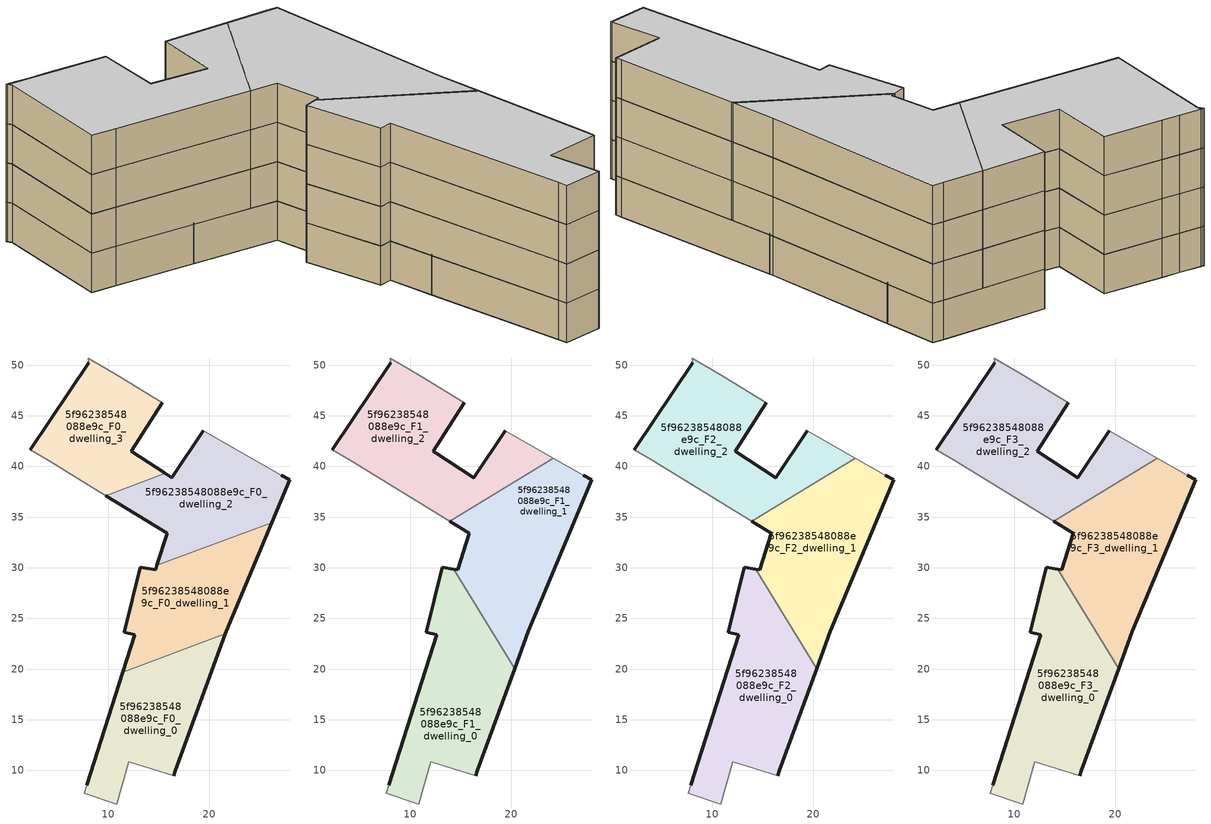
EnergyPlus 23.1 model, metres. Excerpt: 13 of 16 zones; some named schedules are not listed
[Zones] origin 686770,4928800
5f96238548088e9c_F0_dwelling_0
 floor ground (EU_floor_Construction): 16.47,9.49 16.65,9.99 21.59,23.48 11.48,19.71 7.92,8.53 7.66,7.75 10.86,6.69 12.07,10.88 z0
 wall outside (EU_wall_Construction): 7.92,8.53 11.48,19.71 / 21.59,23.48 16.65,9.99 16.47,9.49 z0:3
 wall adiabatic (EU_wall_Construction): 16.47,9.49 12.07,10.88 10.86,6.69 7.66,7.75 7.92,8.53 z0:3
 wall to 5f96238548088e9c_F0_dwelling_1 (EU_wall_Construction): 11.48,19.71 21.59,23.48 z0:3
5f96238548088e9c_F0_dwelling_1
 floor ground (EU_floor_Construction): 21.59,23.48 21.69,23.76 26.15,34.45 14.83,30.22 14.69,29.78 13.17,30.03 11.59,23.65 12.65,23.39 11.48,19.71 z0
 wall outside (EU_wall_Construction): 26.15,34.45 21.69,23.76 21.59,23.48 / 11.48,19.71 12.65,23.39 11.59,23.65 13.17,30.03 14.69,29.78 14.83,30.22 z0:3
 wall to 5f96238548088e9c_F0_dwelling_2 (EU_wall_Construction): 14.83,30.22 26.15,34.45 z0:3
5f96238548088e9c_F0_dwelling_2
 floor ground (EU_floor_Construction): 26.15,34.45 27.92,38.69 27.11,39.15 19.38,43.51 16.31,38.9 15.66,39.32 9.79,37.12 15.85,33.42 14.83,30.22 z0
 wall outside (EU_wall_Construction): 14.83,30.22 15.85,33.42 9.79,37.12 / 15.66,39.32 16.31,38.9 19.38,43.51 / 27.11,39.15 27.92,38.69 26.15,34.45 z0:3
 wall adiabatic (EU_wall_Construction): 19.38,43.51 27.11,39.15 z0:3
 wall to 5f96238548088e9c_F0_dwelling_3 (EU_wall_Construction): 9.79,37.12 15.66,39.32 z0:3
5f96238548088e9c_F0_dwelling_3
 floor ground (EU_floor_Construction): 15.66,39.32 12.27,41.51 15.35,46.27 11.14,48.83 9.83,49.63 8.31,50.55 8.07,50.7 8.08,50.22 2.34,41.67 4.1,40.6 9.79,37.12 z0
 wall outside (EU_wall_Construction): 15.35,46.27 12.27,41.51 15.66,39.32 / 2.34,41.67 8.08,50.22 z0:3
 wall adiabatic (EU_wall_Construction): 8.08,50.22 8.07,50.7 8.31,50.55 9.83,49.63 11.14,48.83 15.35,46.27 / 9.79,37.12 4.1,40.6 2.34,41.67 z0:3
5f96238548088e9c_F1_dwelling_0
 floor to 5f96238548088e9c_F0_dwelling_0 (EU_floor_Construction): 16.47,9.49 16.65,9.99 20.32,20.02 18.83,22.45 11.48,19.71 7.92,8.53 7.66,7.75 10.86,6.69 12.07,10.88 z3
 floor to 5f96238548088e9c_F0_dwelling_1 (EU_floor_Construction): 18.83,22.45 14.3,29.84 13.17,30.03 11.59,23.65 12.65,23.39 11.48,19.71 z3
 wall outside (EU_wall_Construction): 20.32,20.02 16.65,9.99 16.47,9.49 / 7.92,8.53 12.65,23.39 11.59,23.65 13.17,30.03 14.3,29.84 z3:6
 wall adiabatic (EU_wall_Construction): 16.47,9.49 12.07,10.88 10.86,6.69 7.66,7.75 7.92,8.53 z3:6
 wall to 5f96238548088e9c_F1_dwelling_1 (EU_wall_Construction): 14.3,29.84 20.32,20.02 z3:6
5f96238548088e9c_F1_dwelling_1
 floor to 5f96238548088e9c_F0_dwelling_0 (EU_floor_Construction): 20.32,20.02 21.59,23.48 18.83,22.45 z3
 floor to 5f96238548088e9c_F0_dwelling_1 (EU_floor_Construction): 21.69,23.76 26.15,34.45 14.83,30.22 14.69,29.78 14.3,29.84 18.83,22.45 21.59,23.48 z3
 floor to 5f96238548088e9c_F0_dwelling_2 (EU_floor_Construction): 26.15,34.45 27.92,38.69 27.11,39.15 24.13,40.83 13.94,34.59 15.85,33.42 14.83,30.22 z3
 wall outside (EU_wall_Construction): 27.11,39.15 27.92,38.69 21.69,23.76 20.32,20.02 / 14.3,29.84 14.69,29.78 15.85,33.42 13.94,34.58 z3:6
 wall adiabatic (EU_wall_Construction): 24.13,40.83 27.11,39.15 z3:6
 wall to 5f96238548088e9c_F1_dwelling_2 (EU_wall_Construction): 13.94,34.58 24.13,40.83 z3:6
5f96238548088e9c_F1_dwelling_2
 floor to 5f96238548088e9c_F0_dwelling_2 (EU_floor_Construction): 24.13,40.83 19.38,43.51 16.31,38.9 15.66,39.32 9.79,37.12 13.94,34.59 z3
 floor to 5f96238548088e9c_F0_dwelling_3 (EU_floor_Construction): 15.66,39.32 12.27,41.51 15.35,46.27 11.14,48.83 9.83,49.63 8.31,50.55 8.07,50.7 8.08,50.22 2.34,41.67 4.1,40.6 9.79,37.12 z3
 wall outside (EU_wall_Construction): 15.35,46.27 12.27,41.51 16.31,38.9 19.38,43.51 / 2.34,41.67 8.08,50.22 z3:6
 wall adiabatic (EU_wall_Construction): 8.08,50.22 8.07,50.7 8.31,50.55 9.83,49.63 11.14,48.83 15.35,46.27 / 19.38,43.51 24.13,40.83 / 13.94,34.58 4.1,40.6 2.34,41.67 z3:6
5f96238548088e9c_F2_dwelling_0
 floor to 5f96238548088e9c_F1_dwelling_0 (EU_floor_Construction): 16.47,9.49 16.65,9.99 20.32,20.02 14.3,29.84 13.17,30.03 11.59,23.65 12.65,23.39 7.92,8.53 7.66,7.75 10.86,6.69 12.07,10.88 z6
 wall outside (EU_wall_Construction): 20.32,20.02 16.65,9.99 16.47,9.49 / 7.92,8.53 12.65,23.39 11.59,23.65 13.17,30.03 14.3,29.84 z6:9
 wall adiabatic (EU_wall_Construction): 16.47,9.49 12.07,10.88 10.86,6.69 7.66,7.75 7.92,8.53 z6:9
 wall to 5f96238548088e9c_F2_dwelling_1 (EU_wall_Construction): 14.3,29.84 20.32,20.02 z6:9
5f96238548088e9c_F2_dwelling_1
 floor to 5f96238548088e9c_F1_dwelling_1 (EU_floor_Construction): 21.69,23.76 27.92,38.69 27.11,39.15 24.13,40.83 13.94,34.58 15.85,33.42 14.69,29.78 14.3,29.84 20.32,20.02 z6
 wall outside (EU_wall_Construction): 27.11,39.15 27.92,38.69 21.69,23.76 20.32,20.02 / 14.3,29.84 14.69,29.78 15.85,33.42 13.94,34.58 z6:9
 wall adiabatic (EU_wall_Construction): 24.13,40.83 27.11,39.15 z6:9
 wall to 5f96238548088e9c_F2_dwelling_2 (EU_wall_Construction): 13.94,34.58 24.13,40.83 z6:9
5f96238548088e9c_F2_dwelling_2
 floor to 5f96238548088e9c_F1_dwelling_2 (EU_floor_Construction): 24.13,40.83 19.38,43.51 16.31,38.9 12.27,41.51 15.35,46.27 11.14,48.83 9.83,49.63 8.31,50.55 8.07,50.7 8.08,50.22 2.34,41.67 4.1,40.6 13.94,34.58 z6
 wall outside (EU_wall_Construction): 15.35,46.27 12.27,41.51 16.31,38.9 19.38,43.51 / 2.34,41.67 8.08,50.22 z6:9
 wall adiabatic (EU_wall_Construction): 8.08,50.22 8.07,50.7 8.31,50.55 9.83,49.63 11.14,48.83 15.35,46.27 / 19.38,43.51 24.13,40.83 / 13.94,34.58 4.1,40.6 2.34,41.67 z6:9
5f96238548088e9c_F3_dwelling_0
 floor to 5f96238548088e9c_F2_dwelling_0 (EU_floor_Construction): 16.47,9.49 16.65,9.99 20.32,20.02 14.3,29.84 13.17,30.03 11.59,23.65 12.65,23.39 7.92,8.53 7.66,7.75 10.86,6.69 12.07,10.88 z9
 wall outside (EU_wall_Construction): 20.32,20.02 16.65,9.99 16.47,9.49 / 7.92,8.53 12.65,23.39 11.59,23.65 13.17,30.03 14.3,29.84 z9:12
 wall adiabatic (EU_wall_Construction): 16.47,9.49 12.07,10.88 10.86,6.69 7.66,7.75 7.92,8.53 z9:12
 wall to 5f96238548088e9c_F3_dwelling_1 (EU_wall_Construction): 14.3,29.84 20.32,20.02 z9:12
 ceiling to 5f96238548088e9c_F4_dwelling_0 (EU_floor_Construction): 14.3,29.84 20.32,20.02 16.65,9.99 16.47,9.49 12.07,10.88 10.86,6.69 7.66,7.75 7.92,8.53 12.65,23.39 11.59,23.65 13.17,30.03 z12
5f96238548088e9c_F3_dwelling_1
 floor to 5f96238548088e9c_F2_dwelling_1 (EU_floor_Construction): 21.69,23.76 27.92,38.69 27.11,39.15 24.13,40.83 13.94,34.58 15.85,33.42 14.69,29.78 14.3,29.84 20.32,20.02 z9
 wall outside (EU_wall_Construction): 27.11,39.15 27.92,38.69 21.69,23.76 20.32,20.02 / 14.3,29.84 14.69,29.78 15.85,33.42 13.94,34.58 z9:12
 wall adiabatic (EU_wall_Construction): 24.13,40.83 27.11,39.15 z9:12
 wall to 5f96238548088e9c_F3_dwelling_2 (EU_wall_Construction): 13.94,34.58 24.13,40.83 z9:12
 ceiling to 5f96238548088e9c_F4_dwelling_1 (EU_floor_Construction): 27.11,39.15 27.92,38.69 21.69,23.76 20.32,20.02 14.3,29.84 14.69,29.78 15.85,33.42 13.94,34.58 24.13,40.83 z12
5f96238548088e9c_F3_dwelling_2
 floor to 5f96238548088e9c_F2_dwelling_2 (EU_floor_Construction): 24.13,40.83 19.38,43.51 16.31,38.9 12.27,41.51 15.35,46.27 11.14,48.83 9.83,49.63 8.31,50.55 8.07,50.7 8.08,50.22 2.34,41.67 4.1,40.6 13.94,34.58 z9
 wall outside (EU_wall_Construction): 15.35,46.27 12.27,41.51 16.31,38.9 19.38,43.51 / 2.34,41.67 8.08,50.22 z9:12
 wall adiabatic (EU_wall_Construction): 8.08,50.22 8.07,50.7 8.31,50.55 9.83,49.63 11.14,48.83 15.35,46.27 / 19.38,43.51 24.13,40.83 / 13.94,34.58 4.1,40.6 2.34,41.67 z9:12
 ceiling to 5f96238548088e9c_F4_dwelling_2 (EU_floor_Construction): 19.38,43.51 24.13,40.83 13.94,34.58 4.1,40.6 2.34,41.67 8.08,50.22 8.07,50.7 8.31,50.55 9.83,49.63 11.14,48.83 15.35,46.27 12.27,41.51 16.31,38.9 z12
[Building]
EU S2 Campaign: North Axis=0; Terrain=City; Solar Distribution=FullExterior
[Site:Location]
Bologna: Latitude=44.5; Longitude=11.25; Time Zone=1; Elevation=37
[SizingPeriod:WeatherFileDays]
AnnualSizingPeriod: Begin Month=1; Begin Day of Month=1; End Month=12; End Day of Month=31; Day of Week for Start Day=Monday; Use Weather File Daylight Saving Period=No; Use Weather File Rain and Snow Indicators=No
[MATERIAL]
EU_InternalMass_Material: Roughness=MediumRough; Thickness=0.1; Conductivity=1; Density=1800; Specific Heat=900; Thermal Absorptance=0.9; Solar Absorptance=0.7; Visible Absorptance=0.7
[MATERIAL:NOMASS] Roughness=MediumRough; Thermal Absorptance=0.9; Solar Absorptance=0.7; Visible Absorptance=0.7
Name | Thermal Resistance
EU_wall_NoMass | 0.905828
EU_floor_NoMass | 0.67114
[CONSTRUCTION]
EU_wall_Construction: EU_wall_NoMass
EU_floor_Construction: EU_floor_NoMass
EU_InternalMass_Construction: EU_InternalMass_Material
[ZONE] Type=1; Multiplier=1; Ceiling Height=autocalculate; Floor Area=autocalculate; Part of Total Floor Area=Yes
Name | Volume
5f96238548088e9c_F0_dwelling_0 | 323.219
5f96238548088e9c_F1_dwelling_0 | 430.934
5f96238548088e9c_F2_dwelling_0; 5f96238548088e9c_F3_dwelling_0 | 430.953
5f96238548088e9c_F0_dwelling_1 | 323.791
5f96238548088e9c_F1_dwelling_1 | 430.958
5f96238548088e9c_F2_dwelling_1; 5f96238548088e9c_F3_dwelling_1 | 430.966
5f96238548088e9c_F0_dwelling_2 | 345.562
5f96238548088e9c_F1_dwelling_2 | 430.935
5f96238548088e9c_F2_dwelling_2; 5f96238548088e9c_F3_dwelling_2 | 430.944
5f96238548088e9c_F0_dwelling_3 | 300.27
[INTERNALMASS] Construction=EU_InternalMass_Construction
Name | Zone or ZoneList | Surface Area
5f96238548088e9c_F0_dwelling_0_EU_InternalMass | 5f96238548088e9c_F0_dwelling_0 | 107.74
5f96238548088e9c_F0_dwelling_1_EU_InternalMass | 5f96238548088e9c_F0_dwelling_1 | 107.93
5f96238548088e9c_F0_dwelling_2_EU_InternalMass | 5f96238548088e9c_F0_dwelling_2 | 115.188
5f96238548088e9c_F0_dwelling_3_EU_InternalMass | 5f96238548088e9c_F0_dwelling_3 | 100.09
5f96238548088e9c_F1_dwelling_0_EU_InternalMass | 5f96238548088e9c_F1_dwelling_0 | 143.649
5f96238548088e9c_F1_dwelling_1_EU_InternalMass | 5f96238548088e9c_F1_dwelling_1 | 143.654
5f96238548088e9c_F1_dwelling_2_EU_InternalMass | 5f96238548088e9c_F1_dwelling_2 | 143.648
5f96238548088e9c_F2_dwelling_0_EU_InternalMass | 5f96238548088e9c_F2_dwelling_0 | 143.649
5f96238548088e9c_F2_dwelling_1_EU_InternalMass | 5f96238548088e9c_F2_dwelling_1 | 143.654
5f96238548088e9c_F2_dwelling_2_EU_InternalMass | 5f96238548088e9c_F2_dwelling_2 | 143.648
5f96238548088e9c_F3_dwelling_0_EU_InternalMass | 5f96238548088e9c_F3_dwelling_0 | 143.649
5f96238548088e9c_F3_dwelling_1_EU_InternalMass | 5f96238548088e9c_F3_dwelling_1 | 143.654
5f96238548088e9c_F3_dwelling_2_EU_InternalMass | 5f96238548088e9c_F3_dwelling_2 | 143.648
[OTHEREQUIPMENT] Fuel Type=Electricity; Design Level Calculation Method=Watts/Area; Power per Zone Floor Area=1; Fraction Latent=0; Fraction Radiant=0; Fraction Lost=0; Carbon Dioxide Generation Rate=0; EndUse Subcategory=EU_Step8_InternalGains
Name | Zone or ZoneList or Space or SpaceList | Schedule
EU_Step8_InternalGain_5f96238548088e9c_F0_dwelling_0_f000 | 5f96238548088e9c_F0_dwelling_0 | EU_Step8_GainSchedule_5f96238548088e9c_F0_dwelling_0_f000
EU_Step8_InternalGain_5f96238548088e9c_F0_dwelling_1_f000 | 5f96238548088e9c_F0_dwelling_1 | EU_Step8_GainSchedule_5f96238548088e9c_F0_dwelling_1_f000
EU_Step8_InternalGain_5f96238548088e9c_F0_dwelling_2_f000 | 5f96238548088e9c_F0_dwelling_2 | EU_Step8_GainSchedule_5f96238548088e9c_F0_dwelling_2_f000
EU_Step8_InternalGain_5f96238548088e9c_F0_dwelling_3_f000 | 5f96238548088e9c_F0_dwelling_3 | EU_Step8_GainSchedule_5f96238548088e9c_F0_dwelling_3_f000
EU_Step8_InternalGain_5f96238548088e9c_F1_dwelling_0_f000 | 5f96238548088e9c_F1_dwelling_0 | EU_Step8_GainSchedule_5f96238548088e9c_F1_dwelling_0_f000
EU_Step8_InternalGain_5f96238548088e9c_F1_dwelling_1_f000 | 5f96238548088e9c_F1_dwelling_1 | EU_Step8_GainSchedule_5f96238548088e9c_F1_dwelling_1_f000
EU_Step8_InternalGain_5f96238548088e9c_F1_dwelling_2_f000 | 5f96238548088e9c_F1_dwelling_2 | EU_Step8_GainSchedule_5f96238548088e9c_F1_dwelling_2_f000
EU_Step8_InternalGain_5f96238548088e9c_F2_dwelling_0_f000 | 5f96238548088e9c_F2_dwelling_0 | EU_Step8_GainSchedule_5f96238548088e9c_F2_dwelling_0_f000
EU_Step8_InternalGain_5f96238548088e9c_F2_dwelling_1_f000 | 5f96238548088e9c_F2_dwelling_1 | EU_Step8_GainSchedule_5f96238548088e9c_F2_dwelling_1_f000
EU_Step8_InternalGain_5f96238548088e9c_F2_dwelling_2_f000 | 5f96238548088e9c_F2_dwelling_2 | EU_Step8_GainSchedule_5f96238548088e9c_F2_dwelling_2_f000
EU_Step8_InternalGain_5f96238548088e9c_F3_dwelling_0_f000 | 5f96238548088e9c_F3_dwelling_0 | EU_Step8_GainSchedule_5f96238548088e9c_F3_dwelling_0_f000
EU_Step8_InternalGain_5f96238548088e9c_F3_dwelling_1_f000 | 5f96238548088e9c_F3_dwelling_1 | EU_Step8_GainSchedule_5f96238548088e9c_F3_dwelling_1_f000
EU_Step8_InternalGain_5f96238548088e9c_F3_dwelling_2_f000 | 5f96238548088e9c_F3_dwelling_2 | EU_Step8_GainSchedule_5f96238548088e9c_F3_dwelling_2_f000
[ZONEVENTILATION:DESIGNFLOWRATE] Schedule=EU_AlwaysOn; Design Flow Rate Calculation Method=AirChanges/Hour; Air Changes per Hour=0.73129; Ventilation Type=Natural; Fan Pressure Rise=0; Fan Total Efficiency=1; Constant Term Coefficient=1; Temperature Term Coefficient=0; Velocity Term Coefficient=0; Velocity Squared Term Coefficient=0; Minimum Indoor Temperature=-100; Maximum Indoor Temperature=100; Delta Temperature=-100; Minimum Outdoor Temperature=-100; Maximum Outdoor Temperature=100; Maximum Wind Speed=40
Name | Zone or ZoneList or Space or SpaceList
EU_ConstantAir_5f96238548088e9c_F0_dwelling_0 | 5f96238548088e9c_F0_dwelling_0
EU_ConstantAir_5f96238548088e9c_F0_dwelling_1 | 5f96238548088e9c_F0_dwelling_1
EU_ConstantAir_5f96238548088e9c_F0_dwelling_2 | 5f96238548088e9c_F0_dwelling_2
EU_ConstantAir_5f96238548088e9c_F0_dwelling_3 | 5f96238548088e9c_F0_dwelling_3
EU_ConstantAir_5f96238548088e9c_F1_dwelling_0 | 5f96238548088e9c_F1_dwelling_0
EU_ConstantAir_5f96238548088e9c_F1_dwelling_1 | 5f96238548088e9c_F1_dwelling_1
EU_ConstantAir_5f96238548088e9c_F1_dwelling_2 | 5f96238548088e9c_F1_dwelling_2
EU_ConstantAir_5f96238548088e9c_F2_dwelling_0 | 5f96238548088e9c_F2_dwelling_0
EU_ConstantAir_5f96238548088e9c_F2_dwelling_1 | 5f96238548088e9c_F2_dwelling_1
EU_ConstantAir_5f96238548088e9c_F2_dwelling_2 | 5f96238548088e9c_F2_dwelling_2
EU_ConstantAir_5f96238548088e9c_F3_dwelling_0 | 5f96238548088e9c_F3_dwelling_0
EU_ConstantAir_5f96238548088e9c_F3_dwelling_1 | 5f96238548088e9c_F3_dwelling_1
EU_ConstantAir_5f96238548088e9c_F3_dwelling_2 | 5f96238548088e9c_F3_dwelling_2
[HVACTEMPLATE:THERMOSTAT] Constant Heating Setpoint=20; Constant Cooling Setpoint=50
EU_HeatOnly_5f96238548088e9c_F0_dwelling_0; EU_HeatOnly_5f96238548088e9c_F0_dwelling_1; EU_HeatOnly_5f96238548088e9c_F0_dwelling_2; EU_HeatOnly_5f96238548088e9c_F0_dwelling_3; EU_HeatOnly_5f96238548088e9c_F1_dwelling_0; EU_HeatOnly_5f96238548088e9c_F1_dwelling_1; EU_HeatOnly_5f96238548088e9c_F1_dwelling_2; EU_HeatOnly_5f96238548088e9c_F2_dwelling_0; EU_HeatOnly_5f96238548088e9c_F2_dwelling_1; EU_HeatOnly_5f96238548088e9c_F2_dwelling_2; EU_HeatOnly_5f96238548088e9c_F3_dwelling_0; EU_HeatOnly_5f96238548088e9c_F3_dwelling_1; EU_HeatOnly_5f96238548088e9c_F3_dwelling_2; EU_HeatOnly_5f96238548088e9c_F4_dwelling_0; EU_HeatOnly_5f96238548088e9c_F4_dwelling_1; EU_HeatOnly_5f96238548088e9c_F4_dwelling_2
[HVACTEMPLATE:ZONE:IDEALLOADSAIRSYSTEM] System Availability Schedule=EU_AlwaysOn; Maximum Heating Supply Air Temperature=50; Minimum Cooling Supply Air Temperature=13; Maximum Heating Supply Air Humidity Ratio=0.0156; Minimum Cooling Supply Air Humidity Ratio=0.0077; Heating Limit=NoLimit; Cooling Limit=NoLimit; Heating Availability Schedule=EU_AlwaysOn; Cooling Availability Schedule=EU_CoolingOff; Dehumidification Control Type=ConstantSensibleHeatRatio; Cooling Sensible Heat Ratio=0.7; Dehumidification Setpoint=60; Humidification Control Type=None; Humidification Setpoint=30; Outdoor Air Method=None; Outdoor Air Flow Rate per Person=0.00944; Outdoor Air Flow Rate per Zone Floor Area=0; Outdoor Air Flow Rate per Zone=0; Demand Controlled Ventilation Type=None; Outdoor Air Economizer Type=NoEconomizer; Heat Recovery Type=None; Sensible Heat Recovery Effectiveness=0.7; Latent Heat Recovery Effectiveness=0.65
Name | Template Thermostat
5f96238548088e9c_F0_dwelling_0 | EU_HeatOnly_5f96238548088e9c_F0_dwelling_0
5f96238548088e9c_F0_dwelling_1 | EU_HeatOnly_5f96238548088e9c_F0_dwelling_1
5f96238548088e9c_F0_dwelling_2 | EU_HeatOnly_5f96238548088e9c_F0_dwelling_2
5f96238548088e9c_F0_dwelling_3 | EU_HeatOnly_5f96238548088e9c_F0_dwelling_3
5f96238548088e9c_F1_dwelling_0 | EU_HeatOnly_5f96238548088e9c_F1_dwelling_0
5f96238548088e9c_F1_dwelling_1 | EU_HeatOnly_5f96238548088e9c_F1_dwelling_1
5f96238548088e9c_F1_dwelling_2 | EU_HeatOnly_5f96238548088e9c_F1_dwelling_2
5f96238548088e9c_F2_dwelling_0 | EU_HeatOnly_5f96238548088e9c_F2_dwelling_0
5f96238548088e9c_F2_dwelling_1 | EU_HeatOnly_5f96238548088e9c_F2_dwelling_1
5f96238548088e9c_F2_dwelling_2 | EU_HeatOnly_5f96238548088e9c_F2_dwelling_2
5f96238548088e9c_F3_dwelling_0 | EU_HeatOnly_5f96238548088e9c_F3_dwelling_0
5f96238548088e9c_F3_dwelling_1 | EU_HeatOnly_5f96238548088e9c_F3_dwelling_1
5f96238548088e9c_F3_dwelling_2 | EU_HeatOnly_5f96238548088e9c_F3_dwelling_2
[SIZING:ZONE] Zone Cooling Design Supply Air Temperature Input Method=SupplyAirTemperature; Zone Cooling Design Supply Air Temperature=13; Zone Heating Design Supply Air Temperature Input Method=SupplyAirTemperature; Zone Heating Design Supply Air Temperature=50; Zone Cooling Design Supply Air Humidity Ratio=0.008; Zone Heating Design Supply Air Humidity Ratio=0.008; Cooling Design Air Flow Method=DesignDay; Cooling Design Air Flow Rate=0; Cooling Minimum Air Flow per Zone Floor Area=0.000762; Cooling Minimum Air Flow=0; Cooling Minimum Air Flow Fraction=0.2; Heating Design Air Flow Method=DesignDay; Heating Design Air Flow Rate=0; Heating Maximum Air Flow per Zone Floor Area=0.002032; Heating Maximum Air Flow=0.141576; Heating Maximum Air Flow Fraction=0.3; Account for Dedicated Outdoor Air System=No; Dedicated Outdoor Air System Control Strategy=NeutralSupplyAir; Dedicated Outdoor Air Low Setpoint Temperature for Design=autosize; Dedicated Outdoor Air High Setpoint Temperature for Design=autosize; Zone Load Sizing Method=Sensible Load Only No Latent Load; Zone Latent Cooling Design Supply Air Humidity Ratio Input Method=HumidityRatioDifference; Zone Cooling Design Supply Air Humidity Ratio Difference=0.005; Zone Latent Heating Design Supply Air Humidity Ratio Input Method=HumidityRatioDifference; Zone Humidification Design Supply Air Humidity Ratio Difference=0.005
5f96238548088e9c_F0_dwelling_0; 5f96238548088e9c_F0_dwelling_1; 5f96238548088e9c_F0_dwelling_2; 5f96238548088e9c_F0_dwelling_3; 5f96238548088e9c_F1_dwelling_0; 5f96238548088e9c_F1_dwelling_1; 5f96238548088e9c_F1_dwelling_2; 5f96238548088e9c_F2_dwelling_0; 5f96238548088e9c_F2_dwelling_1; 5f96238548088e9c_F2_dwelling_2; 5f96238548088e9c_F3_dwelling_0; 5f96238548088e9c_F3_dwelling_1; 5f96238548088e9c_F3_dwelling_2
